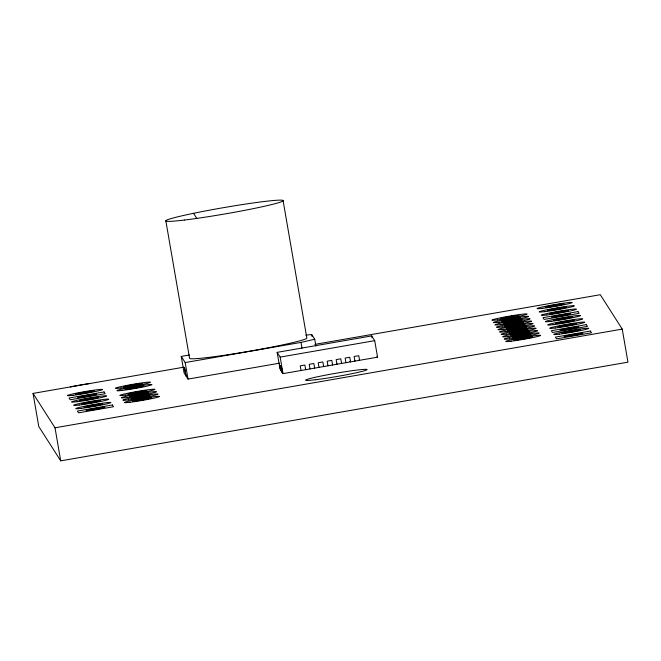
<?xml version="1.0" encoding="UTF-8"?>
<svg xmlns="http://www.w3.org/2000/svg" width="661" height="661" viewBox="0 0 661 661"><rect width="100%" height="100%" fill="white"/><g stroke="black" fill="none" stroke-linecap="round" stroke-linejoin="round"><path stroke-width="0.99" d="M327.691 365.219L327.98 365.814L327.178 361.187L331.814 360.377L332.615 365.004L332.26 364.459M189.368 354.99L181.246 356.403L185.179 362.567L300.986 342.415L314.719 339.233L315.892 346.042M70.314 386.925L71.545 386.66A17.756 0.958 -9.8 0 1 89.037 383.62L90.326 383.446M314.826 344.381L600.279 294.715L622.241 329.104L627.95 362.162L60.721 460.857L38.759 426.469L33.05 393.411L183.783 367.185M277.141 352.363L371.68 335.912L374.713 340.655L377.563 357.18L283.024 373.63L280 368.888L277.141 352.363L280.173 357.105L283.024 373.63M280.173 357.105L374.713 340.655M181.246 356.403L184.097 372.928L188.038 379.092L279.463 363.186M33.05 393.411L55.012 427.799L622.241 329.104M305.836 335.193L311.686 334.491L314.719 339.233M349.876 361.327L350.578 361.881L349.776 357.254L345.141 358.055L345.943 362.682M376.985 356.279L377.563 357.18M359.204 359.766L359.559 360.319L358.758 355.692L354.122 356.494L354.924 361.121L354.577 360.575M336.614 363.699L336.961 364.252L336.16 359.617L340.795 358.816L341.597 363.443M314.297 367.582L314.653 368.127L313.851 363.5L309.216 364.31L310.017 368.937L309.67 368.392M305.316 369.144L305.671 369.697L304.87 365.062L300.234 365.872L301.036 370.499M193.541 213.313L196.788 218.403M280.214 365.847L281.008 370.474M280.785 366.748L281.586 371.375M281.363 367.648L282.164 372.275M371.68 335.912L372.019 337.854M323.634 366.566L322.832 361.939L318.197 362.749L318.999 367.376M311.686 334.491L312.025 336.441M283.082 200.556L306.82 337.978A59.507 3.214 -9.8 0 1 250.081 351.115A59.507 3.214 -9.8 0 1 189.591 358.369L165.861 220.956M300.986 342.415L301.994 348.248M282.454 372.73L281.503 367.871L282.305 372.498M281.875 371.829L280.925 366.971L281.726 371.598M281.297 370.928L280.347 366.07L281.148 370.697M280.727 370.028L279.777 365.169L280.578 369.796M185.179 362.567L188.038 379.092M186.253 376.307L184.452 367.45L185.881 375.712M55.012 427.799L60.721 460.857M104.066 391.94L69.083 398.021L70.206 399.781L105.182 393.692L104.066 391.94M577.97 311.587L542.987 317.677L544.11 319.428L579.086 313.347L577.97 311.587M112.395 404.978L77.411 411.068L78.535 412.819L113.518 406.738L112.395 404.978M586.299 324.634L551.315 330.723L552.439 332.475L587.414 326.385L586.299 324.634M590.389 331.037L555.405 337.127L556.529 338.878L591.504 332.789L590.389 331.037M84.757 403.764A9.601 0.521 -9.8 0 0 100.431 400.797A9.601 0.521 -9.8 0 0 88.483 402.227A9.601 0.521 -9.8 0 0 84.757 403.764M515.175 337.564A9.601 0.521 -9.8 0 0 530.857 334.598A9.601 0.521 -9.8 0 0 518.902 336.036A9.601 0.521 -9.8 0 0 515.175 337.564M135.505 400.987A9.601 0.521 -9.8 0 0 151.187 398.029A9.601 0.521 -9.8 0 0 139.24 399.459A9.601 0.521 -9.8 0 0 135.505 400.987M513.655 335.193A9.601 0.521 -9.8 0 0 529.337 332.227A9.601 0.521 -9.8 0 0 517.389 333.665A9.601 0.521 -9.8 0 0 513.655 335.193M512.143 332.822A9.601 0.521 -9.8 0 0 527.825 329.856A9.601 0.521 -9.8 0 0 515.877 331.293A9.601 0.521 -9.8 0 0 512.143 332.822M510.631 330.45A9.601 0.521 -9.8 0 0 526.313 327.484A9.601 0.521 -9.8 0 0 514.357 328.922A9.601 0.521 -9.8 0 0 510.631 330.45M509.119 328.079A9.601 0.521 -9.8 0 0 524.793 325.113A9.601 0.521 -9.8 0 0 512.845 326.551A9.601 0.521 -9.8 0 0 509.119 328.079M507.598 325.708A9.601 0.521 -9.8 0 0 523.281 322.742A9.601 0.521 -9.8 0 0 511.333 324.179A9.601 0.521 -9.8 0 0 507.598 325.708M315.322 379.761A31.191 1.686 -9.8 0 0 366.285 370.127A31.191 1.686 -9.8 0 0 327.451 374.787A31.191 1.686 -9.8 0 0 315.322 379.761M506.086 323.336A9.601 0.521 -9.8 0 0 521.769 320.37A9.601 0.521 -9.8 0 0 509.821 321.808A9.601 0.521 -9.8 0 0 506.086 323.336M504.574 320.965A9.601 0.521 -9.8 0 0 520.248 317.999A9.601 0.521 -9.8 0 0 508.301 319.437A9.601 0.521 -9.8 0 0 504.574 320.965M503.054 318.594A9.601 0.521 -9.8 0 0 518.736 315.627A9.601 0.521 -9.8 0 0 506.789 317.065A9.601 0.521 -9.8 0 0 503.054 318.594M566.989 336.457A9.601 0.521 -9.8 0 0 582.663 333.491A9.601 0.521 -9.8 0 0 570.716 334.929A9.601 0.521 -9.8 0 0 566.989 336.457M564.717 332.896A9.601 0.521 -9.8 0 0 580.391 329.93A9.601 0.521 -9.8 0 0 568.443 331.368A9.601 0.521 -9.8 0 0 564.717 332.896M562.899 330.054A9.601 0.521 -9.8 0 0 578.582 327.088A9.601 0.521 -9.8 0 0 566.626 328.525A9.601 0.521 -9.8 0 0 562.899 330.054M133.993 398.616A9.601 0.521 -9.8 0 0 149.675 395.658A9.601 0.521 -9.8 0 0 137.719 397.087A9.601 0.521 -9.8 0 0 133.993 398.616M560.776 326.732A9.601 0.521 -9.8 0 0 576.458 323.766A9.601 0.521 -9.8 0 0 564.511 325.204A9.601 0.521 -9.8 0 0 560.776 326.732M558.652 323.411A9.601 0.521 -9.8 0 0 574.335 320.445A9.601 0.521 -9.8 0 0 562.387 321.882A9.601 0.521 -9.8 0 0 558.652 323.411M556.537 320.089A9.601 0.521 -9.8 0 0 572.219 317.131A9.601 0.521 -9.8 0 0 560.264 318.561A9.601 0.521 -9.8 0 0 556.537 320.089M554.571 317.007A9.601 0.521 -9.8 0 0 570.245 314.041A9.601 0.521 -9.8 0 0 558.297 315.479A9.601 0.521 -9.8 0 0 554.571 317.007M552.447 313.686A9.601 0.521 -9.8 0 0 568.13 310.728A9.601 0.521 -9.8 0 0 556.174 312.157A9.601 0.521 -9.8 0 0 552.447 313.686M550.324 310.373A9.601 0.521 -9.8 0 0 566.006 307.406A9.601 0.521 -9.8 0 0 554.058 308.836A9.601 0.521 -9.8 0 0 550.324 310.373M548.209 307.051A9.601 0.521 -9.8 0 0 563.883 304.085A9.601 0.521 -9.8 0 0 551.935 305.522A9.601 0.521 -9.8 0 0 548.209 307.051M80.667 397.36A9.601 0.521 -9.8 0 0 96.341 394.394A9.601 0.521 -9.8 0 0 84.393 395.823A9.601 0.521 -9.8 0 0 80.667 397.36M81.377 408.358A17.756 0.958 -9.8 0 0 110.387 402.871A17.756 0.958 -9.8 0 0 88.277 405.524A17.756 0.958 -9.8 0 0 81.377 408.358M86.872 407.077A9.601 0.521 -9.8 0 0 102.554 404.119A9.601 0.521 -9.8 0 0 90.607 405.548A9.601 0.521 -9.8 0 0 86.872 407.077M130.002 402.268A17.756 0.958 -9.8 0 0 159.012 396.782A17.756 0.958 -9.8 0 0 136.91 399.434A17.756 0.958 -9.8 0 0 130.002 402.268M122.434 390.403A17.756 0.958 -9.8 0 0 151.443 384.925A17.756 0.958 -9.8 0 0 129.333 387.577A17.756 0.958 -9.8 0 0 122.434 390.403M127.937 389.131A9.601 0.521 -9.8 0 0 143.611 386.173A9.601 0.521 -9.8 0 0 131.663 387.602A9.601 0.521 -9.8 0 0 127.937 389.131M120.922 388.032A17.756 0.958 -9.8 0 0 149.931 382.554A17.756 0.958 -9.8 0 0 127.821 385.206A17.756 0.958 -9.8 0 0 120.922 388.032M126.416 386.759A9.601 0.521 -9.8 0 0 142.098 383.793A9.601 0.521 -9.8 0 0 130.151 385.231A9.601 0.521 -9.8 0 0 126.416 386.759M128.49 399.897A17.756 0.958 -9.8 0 0 157.5 394.41A17.756 0.958 -9.8 0 0 135.398 397.063A17.756 0.958 -9.8 0 0 128.49 399.897M132.473 396.245A9.601 0.521 -9.8 0 0 148.155 393.287A9.601 0.521 -9.8 0 0 136.207 394.716A9.601 0.521 -9.8 0 0 132.473 396.245M126.978 397.525A17.756 0.958 -9.8 0 0 155.988 392.039A17.756 0.958 -9.8 0 0 133.877 394.691A17.756 0.958 -9.8 0 0 126.978 397.525M125.466 395.154A17.756 0.958 -9.8 0 0 154.467 389.668A17.756 0.958 -9.8 0 0 132.365 392.32A17.756 0.958 -9.8 0 0 125.466 395.154M130.961 393.873A9.601 0.521 -9.8 0 0 146.643 390.915A9.601 0.521 -9.8 0 0 134.695 392.345A9.601 0.521 -9.8 0 0 130.961 393.873M79.254 405.036A17.756 0.958 -9.8 0 0 108.264 399.55A17.756 0.958 -9.8 0 0 86.153 402.202A17.756 0.958 -9.8 0 0 79.254 405.036M77.13 401.714A17.756 0.958 -9.8 0 0 106.14 396.228A17.756 0.958 -9.8 0 0 84.038 398.88A17.756 0.958 -9.8 0 0 77.13 401.714M73.041 395.311A17.756 0.958 -9.8 0 0 102.05 389.825A17.756 0.958 -9.8 0 0 79.948 392.477A17.756 0.958 -9.8 0 0 73.041 395.311M88.995 410.398A9.601 0.521 -9.8 0 0 104.678 407.44A9.601 0.521 -9.8 0 0 92.722 408.87A9.601 0.521 -9.8 0 0 88.995 410.398M516.687 339.936A9.601 0.521 -9.8 0 0 532.369 336.97A9.601 0.521 -9.8 0 0 520.422 338.407A9.601 0.521 -9.8 0 0 516.687 339.936M511.184 341.208A17.756 0.958 -9.8 0 0 540.194 335.73A17.756 0.958 -9.8 0 0 518.092 338.382A17.756 0.958 -9.8 0 0 511.184 341.208M509.672 338.837A17.756 0.958 -9.8 0 0 538.682 333.359A17.756 0.958 -9.8 0 0 516.58 336.011A17.756 0.958 -9.8 0 0 509.672 338.837M508.16 336.466A17.756 0.958 -9.8 0 0 537.17 330.987A17.756 0.958 -9.8 0 0 515.059 333.64A17.756 0.958 -9.8 0 0 508.16 336.466M82.633 400.442A9.601 0.521 -9.8 0 0 98.315 397.476A9.601 0.521 -9.8 0 0 86.368 398.914A9.601 0.521 -9.8 0 0 82.633 400.442M78.543 394.039A9.601 0.521 -9.8 0 0 94.226 391.072A9.601 0.521 -9.8 0 0 82.278 392.51A9.601 0.521 -9.8 0 0 78.543 394.039M506.64 334.094A17.756 0.958 -9.8 0 0 535.65 328.616A17.756 0.958 -9.8 0 0 513.547 331.268A17.756 0.958 -9.8 0 0 506.64 334.094M505.128 331.723A17.756 0.958 -9.8 0 0 534.138 326.237A17.756 0.958 -9.8 0 0 512.035 328.889A17.756 0.958 -9.8 0 0 505.128 331.723M499.072 322.238A17.756 0.958 -9.8 0 0 528.081 316.751A17.756 0.958 -9.8 0 0 505.971 319.403A17.756 0.958 -9.8 0 0 499.072 322.238M503.616 329.352A17.756 0.958 -9.8 0 0 532.626 323.865A17.756 0.958 -9.8 0 0 510.515 326.517A17.756 0.958 -9.8 0 0 503.616 329.352M502.104 326.98A17.756 0.958 -9.8 0 0 531.114 321.494A17.756 0.958 -9.8 0 0 509.003 324.146A17.756 0.958 -9.8 0 0 502.104 326.98M500.584 324.609A17.756 0.958 -9.8 0 0 529.593 319.123A17.756 0.958 -9.8 0 0 507.491 321.775A17.756 0.958 -9.8 0 0 500.584 324.609M497.559 319.866A17.756 0.958 -9.8 0 0 526.569 314.38A17.756 0.958 -9.8 0 0 504.459 317.032A17.756 0.958 -9.8 0 0 497.559 319.866M559.214 334.169A17.756 0.958 -9.8 0 0 588.224 328.691A17.756 0.958 -9.8 0 0 566.113 331.343A17.756 0.958 -9.8 0 0 559.214 334.169M555.273 328.005A17.756 0.958 -9.8 0 0 584.283 322.518A17.756 0.958 -9.8 0 0 562.181 325.171A17.756 0.958 -9.8 0 0 555.273 328.005M553.158 324.683A17.756 0.958 -9.8 0 0 582.167 319.205A17.756 0.958 -9.8 0 0 560.057 321.857A17.756 0.958 -9.8 0 0 553.158 324.683M551.034 321.37A17.756 0.958 -9.8 0 0 580.044 315.884A17.756 0.958 -9.8 0 0 557.942 318.536A17.756 0.958 -9.8 0 0 551.034 321.37M544.829 311.645A17.756 0.958 -9.8 0 0 573.839 306.159A17.756 0.958 -9.8 0 0 551.728 308.811A17.756 0.958 -9.8 0 0 544.829 311.645M542.706 308.323A17.756 0.958 -9.8 0 0 571.715 302.837A17.756 0.958 -9.8 0 0 549.605 305.489A17.756 0.958 -9.8 0 0 542.706 308.323M546.944 314.966A17.756 0.958 -9.8 0 0 575.954 309.48A17.756 0.958 -9.8 0 0 553.852 312.132A17.756 0.958 -9.8 0 0 546.944 314.966M184.353 220.047A59.507 3.214 -9.8 0 0 281.578 201.671A59.507 3.214 -9.8 0 0 207.488 210.553A59.507 3.214 -9.8 0 0 184.353 220.047"/></g></svg>
